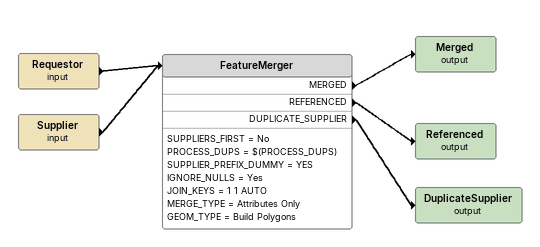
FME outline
Requestor (input)
    -> FeatureMerger
Supplier (input)
    -> FeatureMerger
FeatureMerger
    SUPPLIERS_FIRST = No
    PROCESS_DUPS = $(PROCESS_DUPS)
    SUPPLIER_PREFIX_DUMMY = YES
    IGNORE_NULLS = Yes
    JOIN_KEYS = 1 1 AUTO
    MERGE_TYPE = Attributes Only
    GEOM_TYPE = Build Polygons
    MERGED -> Merged (output)
    REFERENCED -> Referenced (output)
    DUPLICATE_SUPPLIER -> DuplicateSupplier (output)
Merged (output)
Referenced (output)
DuplicateSupplier (output)
